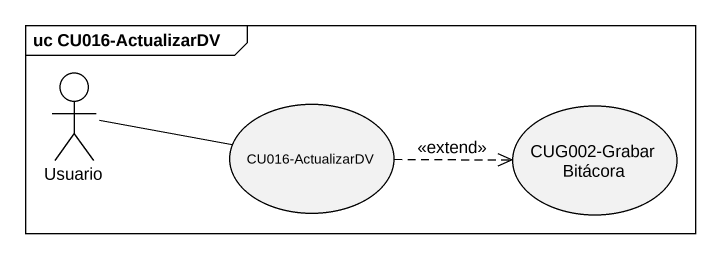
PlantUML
@startuml
mainframe uc CU016-ActualizarDV
actor Usuario
usecase "CU016-ActualizarDV" as CU016_ActualizarDV
usecase "CUG002-Grabar Bitácora" as CUG002_Grabar_Bitácora
Usuario -right- CU016_ActualizarDV
CU016_ActualizarDV .right.> CUG002_Grabar_Bitácora : <<extend>>
@enduml
